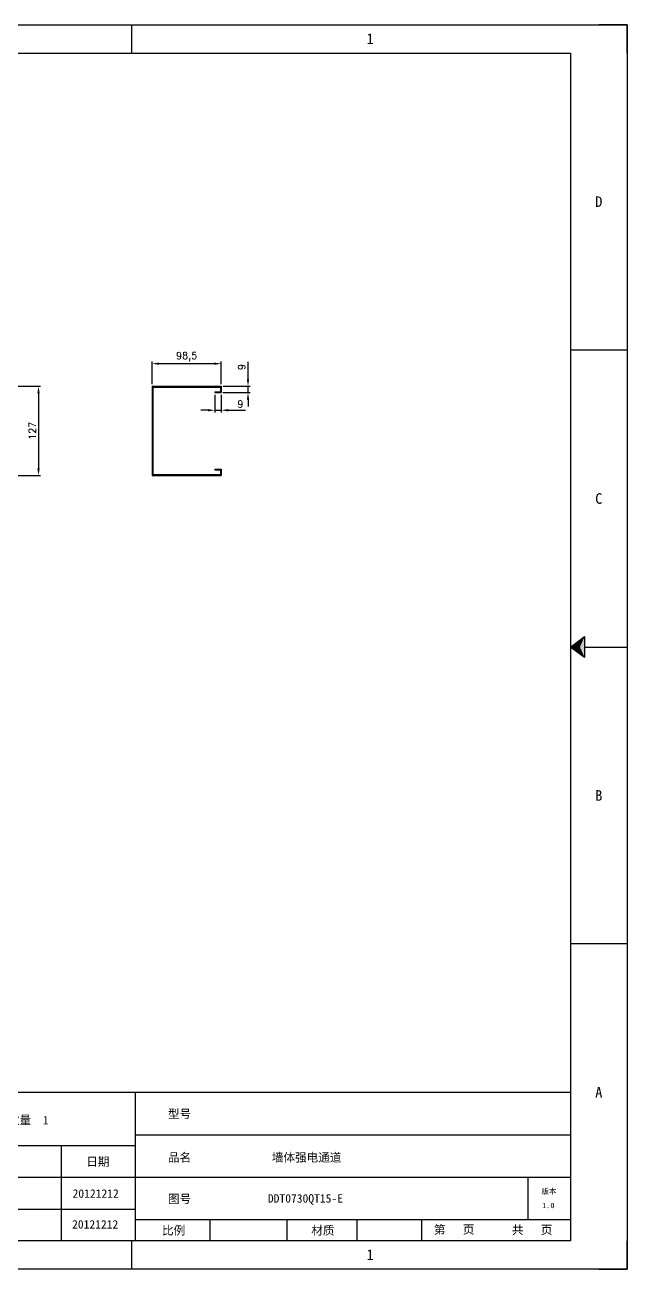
# Model space of a CAD drawing. Header units: millimetres. Extents: x 25928 to 50356, y -44172 to 20163.
# Drawn here: x 47041 to 47898, y 17646 to 19419 of the extents above; entities that cross this region are included whole.
import ezdxf
from ezdxf.enums import TextEntityAlignment as Align

# ---------------------------------------------------------------- set-up
doc = ezdxf.new("R2010")
doc.units = ezdxf.units.MM
doc.linetypes.add('DOT', pattern=[0.25, 0, -0.25])
doc.layers.add('dim', color=2, linetype='Continuous', lineweight=9)
doc.layers.add('print', color=30, linetype='Continuous')
doc.styles.add('Dartop', font='')
doc.styles.add('hzHT', font='simhei.ttf')
doc.styles.get("Standard").update_dxf_attribs({"font": 'txt', "bigfont": 'gbcbig.shx'})
doc.styles.get('Dartop').set_extended_font_data('FangSong_GB2312')
doc.dimstyles.new('2-small', dxfattribs={"dimtxt": 10, "dimasz": 10, "dimexe": 3, "dimexo": 3, "dimgap": 4, "dimtad": 1, "dimtxsty": 'Standard', "dimcen": 5, "dimadec": 0, "dimazin": 0, "dimtfac": 1, "dimtmove": 0, "dimatfit": 3, "dimfxl": 0, "dimarcsym": 0})

# ---------------------------------------------------------------- blocks, each defined once
blk = doc.blocks.new('*U4')
at = {"color": 254, "linetype": 'Continuous', "extrusion": (0, 0, -1)}
for points in [[(-33.167, 11), (-33, 11), (-33.25, 11.188)], [(-33.167, 11), (-33.25, 11.188), (-33.25, 10.812)], [(-33.167, 11), (-33.25, 10.812), (-33, 11)]]:
    blk.add_solid(points, dxfattribs=at)
blk = doc.blocks.new('*D84')
at = {"layer": 'Defpoints', "color": 0}
for p in [(46965.7, 18904.2), (46965.7, 18777.2), (47060.2, 18777.2)]:
    blk.add_point(p, dxfattribs=at)
at = {"layer": 'dim', "color": 0, "lineweight": -2}
for p, q in [((46968.7, 18904.2), (47063.2, 18904.2)), ((47060.2, 18894.2), (47060.2, 18787.2)), ((46968.7, 18777.2), (47063.2, 18777.2))]:
    blk.add_line(p, q, dxfattribs=at)
at = {"layer": 'dim', "color": 0}
for points in [[(47058.5, 18894.2), (47061.8, 18894.2), (47060.2, 18904.2)], [(47058.5, 18787.2), (47061.8, 18787.2), (47060.2, 18777.2)]]:
    blk.add_solid(points, dxfattribs=at)
at = {"layer": 'dim', "color": 0, "insert": (47051.2, 18840.7), "char_height": 10, "attachment_point": 5, "rotation": 90}
blk.add_mtext('127', dxfattribs=at)
blk = doc.blocks.new('*D85')
at = {"layer": 'Defpoints', "color": 0}
for p in [(47320.3, 18936.4), (47221.8, 18904.2), (47320.3, 18904.2)]:
    blk.add_point(p, dxfattribs=at)
at = {"layer": 'dim', "color": 0, "lineweight": -2}
for p, q in [((47221.8, 18907.2), (47221.8, 18939.4)), ((47231.8, 18936.4), (47310.3, 18936.4)), ((47320.3, 18907.2), (47320.3, 18939.4))]:
    blk.add_line(p, q, dxfattribs=at)
at = {"layer": 'dim', "color": 0}
for points in [[(47231.8, 18938), (47231.8, 18934.7), (47221.8, 18936.4)], [(47310.3, 18938), (47310.3, 18934.7), (47320.3, 18936.4)]]:
    blk.add_solid(points, dxfattribs=at)
at = {"layer": 'dim', "color": 0, "insert": (47271.1, 18946.2), "char_height": 10, "attachment_point": 5}
blk.add_mtext('98,5', dxfattribs=at)
blk = doc.blocks.new('*D87')
at = {"layer": 'Defpoints', "color": 0}
for p in [(47320.3, 18904.2), (47358.5, 18904.2), (47319.7, 18895.2)]:
    blk.add_point(p, dxfattribs=at)
at = {"layer": 'dim', "color": 0, "lineweight": -2}
for p, q in [((47358.5, 18914.2), (47358.5, 18938.9)), ((47323.3, 18904.2), (47361.5, 18904.2)), ((47358.5, 18895.2), (47358.5, 18904.2)), ((47322.7, 18895.2), (47361.5, 18895.2)), ((47358.5, 18885.2), (47358.5, 18875.2))]:
    blk.add_line(p, q, dxfattribs=at)
at = {"layer": 'dim', "color": 0}
for points in [[(47356.8, 18914.2), (47360.1, 18914.2), (47358.5, 18904.2)], [(47356.8, 18885.2), (47360.1, 18885.2), (47358.5, 18895.2)]]:
    blk.add_solid(points, dxfattribs=at)
at = {"layer": 'dim', "color": 0, "insert": (47349.5, 18931.5), "char_height": 10, "attachment_point": 5, "rotation": 90}
blk.add_mtext('9', dxfattribs=at)
blk = doc.blocks.new('*D88')
at = {"layer": 'Defpoints', "color": 0}
for p in [(47311.3, 18895.2), (47320.3, 18895.2), (47320.3, 18870)]:
    blk.add_point(p, dxfattribs=at)
at = {"layer": 'dim', "color": 0, "lineweight": -2}
for p, q in [((47311.3, 18892.2), (47311.3, 18867)), ((47320.3, 18892.2), (47320.3, 18867)), ((47301.3, 18870), (47291.3, 18870)), ((47311.3, 18870), (47320.3, 18870)), ((47330.3, 18870), (47355, 18870))]:
    blk.add_line(p, q, dxfattribs=at)
at = {"layer": 'dim', "color": 0}
for points in [[(47301.3, 18871.7), (47301.3, 18868.4), (47311.3, 18870)], [(47330.3, 18871.7), (47330.3, 18868.4), (47320.3, 18870)]]:
    blk.add_solid(points, dxfattribs=at)
at = {"layer": 'dim', "color": 0, "insert": (47347.7, 18879), "char_height": 10, "attachment_point": 5}
blk.add_mtext('9', dxfattribs=at)

msp = doc.modelspace()

# ---------------------------------------------------------------- linework, layer by layer
at = {"color": 0, "linetype": 'DOT'}
for p, q in [((45338.836, 19419.062), (47858.008, 19419.062)), ((47898.296, 19378.774), (47898.296, 17686.676)), ((47858.008, 17646.388), (45338.836, 17646.388))]:
    msp.add_line(p, q, dxfattribs=at)
at = {"color": 0}
for p, q in [((47193.255, 19378.774), (47193.255, 19419.062)), ((47898.296, 19419.062), (47858.008, 19419.062)), ((47898.296, 19378.774), (47898.296, 19419.062)), ((45419.412, 19378.774), (47817.72, 19378.774)), ((47817.72, 19378.774), (47817.72, 17686.676)), ((47898.296, 18955.75), (47817.72, 18955.75)), ((47837.864, 18532.725), (47898.296, 18532.725)), ((47898.296, 18109.701), (47817.72, 18109.701)), ((47817.72, 17898.188), (46593.97, 17898.188)), ((47198.291, 17686.676), (47198.291, 17898.188)), ((47198.291, 17837.756), (47817.72, 17837.756)), ((46896.131, 17822.648), (47198.291, 17822.648)), ((47092.535, 17822.648), (47092.535, 17686.676)), ((46896.131, 17777.324), (47817.72, 17777.324)), ((47757.288, 17716.892), (47757.288, 17777.324)), ((46896.131, 17732), (47198.291, 17732)), ((47198.291, 17716.892), (47817.72, 17716.892)), ((47304.599, 17686.676), (47304.599, 17716.892)), ((47414.156, 17686.676), (47414.156, 17716.892)), ((47513.753, 17686.676), (47513.753, 17716.892)), ((47606.208, 17686.676), (47606.208, 17716.892)), ((47817.72, 17686.676), (45419.412, 17686.676)), ((47193.255, 17646.388), (47193.255, 17686.676)), ((47898.296, 17646.388), (47898.296, 17686.676)), ((47858.008, 17646.388), (47898.296, 17646.388))]:
    msp.add_line(p, q, dxfattribs=at)
for p, q in [((47221.829, 18904.206), (47221.829, 18777.206)), ((47221.829, 18904.206), (47320.329, 18904.206)), ((47223.029, 18903.006), (47223.029, 18778.406)), ((47223.029, 18903.006), (47319.129, 18903.006)), ((47319.129, 18903.006), (47319.129, 18896.406)), ((47320.329, 18904.206), (47320.329, 18895.206)), ((47221.829, 18896.206), (47223.029, 18896.206)), ((47311.329, 18896.406), (47311.329, 18895.206)), ((47311.329, 18896.406), (47319.129, 18896.406)), ((47311.329, 18895.206), (47320.329, 18895.206)), ((47319.129, 18895.206), (47320.329, 18895.206)), ((47221.829, 18785.206), (47223.029, 18785.206)), ((47221.829, 18777.206), (47320.329, 18777.206)), ((47223.029, 18778.406), (47319.129, 18778.406)), ((47311.329, 18786.206), (47311.329, 18785.006)), ((47311.329, 18786.206), (47320.329, 18786.206)), ((47311.329, 18785.006), (47319.129, 18785.006)), ((47319.129, 18786.206), (47320.329, 18786.206)), ((47319.129, 18785.006), (47319.129, 18778.406)), ((47320.329, 18786.206), (47320.329, 18777.206))]:
    msp.add_line(p, q)
msp.add_lwpolyline([(47817.72, 18532.725), (47837.864, 18547.833), (47837.864, 18517.617), (47817.72, 18532.725)], close=True, dxfattribs=at)
at = {"layer": 'print'}
msp.add_lwpolyline([(45338.836, 19419.062), (47898.296, 19419.062), (47898.296, 17646.388), (45338.836, 17646.388)], close=True, dxfattribs=at)

# ---------------------------------------------------------------- block references
at = {"color": 0, "linetype": 'Continuous', "xscale": 80.57610619627711, "yscale": 80.57610619687368, "zscale": 80.57610619687446}
msp.add_blockref('*U4', (45158.708, 17646.388), dxfattribs=at)

# ---------------------------------------------------------------- texts
at = {"color": 0}
for s, height, style, p in [('1', 15.108, 'Dartop', (47532.518, 19399.397)), ('D', 15.108, 'Dartop', (47858.008, 19167.262)), ('C', 15.108, 'Dartop', (47858.008, 18744.237)), ('B', 15.108, 'Dartop', (47858.008, 18321.213)), ('A', 15.108, 'Dartop', (47858.008, 17898.188)), ('型号', 12.0864, 'hzHT', (47260.998, 17867.444)), ('数量  1', 12.0864, 'hzHT', (47045.586, 17858.569)), ('日期', 12.0864, 'hzHT', (47144.656, 17799.482)), ('品名', 12.0864, 'hzHT', (47260.998, 17805.398)), ('墙体强电通道', 12.0864, 'hzHT', (47441.921, 17805.398)), ('20121212', 12.0864, 'hzHT', (47141.554, 17754.044)), ('图号', 12.0864, 'hzHT', (47260.998, 17746.321)), ('DDT0730QT15-E', 12.08642, 'hzHT', (47440.231, 17747.11)), ('版本', 7.554, 'hzHT', (47786.922, 17757.27)), ('1.0', 7.554, 'Dartop', (47786.013, 17737.081)), ('20121212', 12.0864, 'hzHT', (47140.834, 17710.188)), ('比例', 12.0864, 'hzHT', (47252.571, 17701.469)), ('材质', 12.0864, 'hzHT', (47465.07, 17701.469)), ('第   页', 12.0864, 'hzHT', (47652.038, 17702.723)), ('共   页', 12.0864, 'hzHT', (47763.062, 17702.283)), ('1', 15.108, 'Dartop', (47532.518, 17667.011))]:
    msp.add_text(s, height=height, dxfattribs=dict(at, style=style)).set_placement(p, align=Align.MIDDLE_CENTER)

# ---------------------------------------------------------------- dimensions: what is measured, and where the dimension line sits
at = {"layer": 'dim'}
for base, p1, p2, picture, middle in [((47320.329, 18936.362), (47221.829, 18904.206), (47320.329, 18904.206), '*D85', (47271.079, 18946.196)), ((47320.329, 18870.041), (47311.329, 18895.206), (47320.329, 18895.206), '*D88', (47347.663, 18879.041))]:
    dim = msp.add_linear_dim(base=base, p1=p1, p2=p2, dimstyle='2-small', override={"dimpost": '\\X'}, dxfattribs=at)
    dim.commit()
    dim.dimension.update_dxf_attribs({"geometry": picture, "text_midpoint": middle})
dim = msp.add_linear_dim(base=(47358.459, 18904.206), p1=(47319.729, 18895.206), p2=(47320.329, 18904.206), angle=90, dimstyle='2-small', override={"dimpost": '\\X'}, dxfattribs=at)
dim.commit()
dim.dimension.update_dxf_attribs({"geometry": '*D87', "text_midpoint": (47349.459, 18931.539)})
dim = msp.add_linear_dim(base=(47060.162, 18777.206), p1=(46965.67, 18904.206), p2=(46965.67, 18777.206), angle=90, dimstyle='2-small', override={"dimpost": '\\X'}, dxfattribs=at)
dim.commit()
dim.dimension.update_dxf_attribs({"geometry": '*D84', "text_midpoint": (47060.162, 18840.706), "dimtype": 160})

doc.saveas('drawing.dxf')
